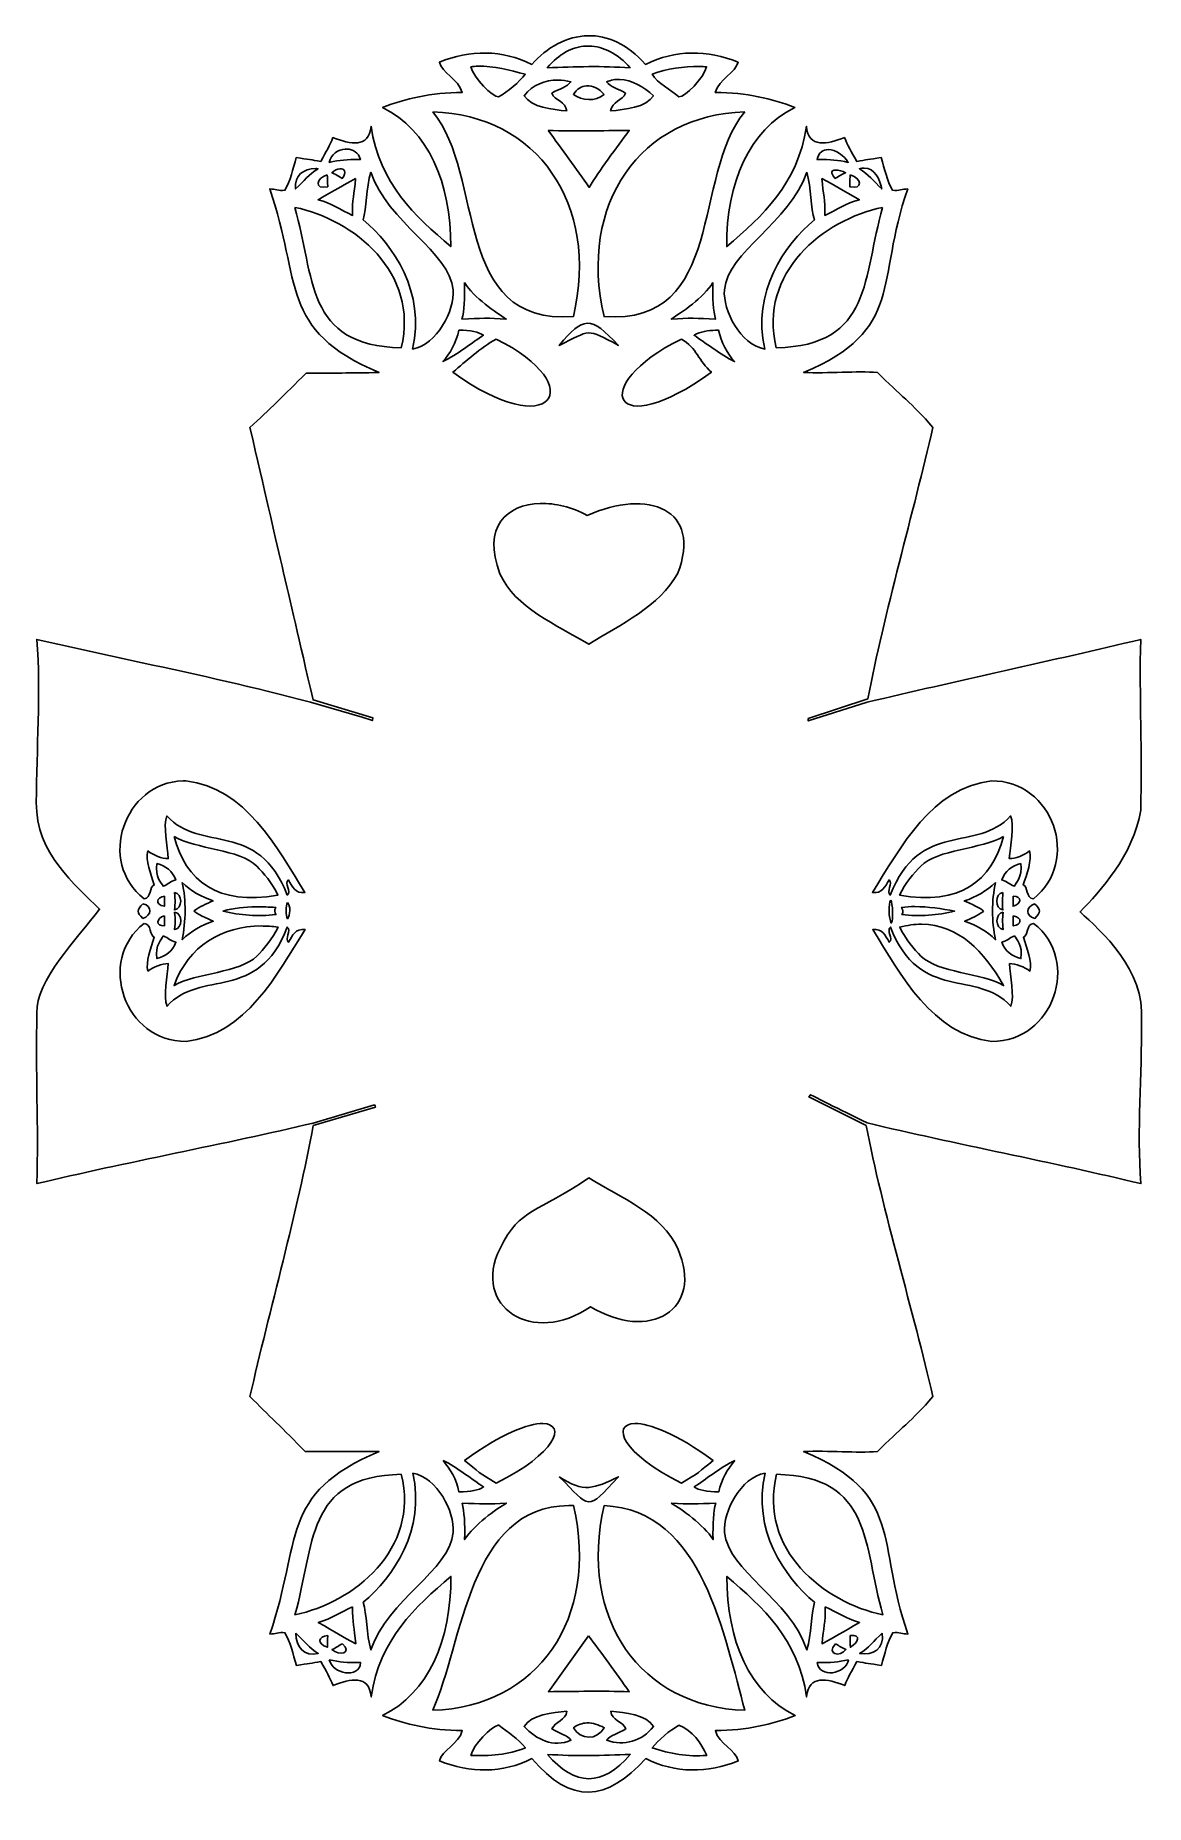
# Model space of a CAD drawing. Header units: centimetres. Extents: x -9.2 to 7.4, y -12.5 to 14.
import ezdxf

# ---------------------------------------------------------------- set-up
doc = ezdxf.new("R2010")
doc.units = ezdxf.units.CM
doc.header["$MEASUREMENT"] = 0
doc.layers.add('Layer 1', color=7, linetype='Continuous')

msp = doc.modelspace()

# ---------------------------------------------------------------- linework, layer by layer
at = {"layer": 'Layer 1', "color": 56}
for points, knots in [([(-0.91051, 13.96282), (-1.23203, 13.95754), (-1.53312, 13.78626), (-1.75469, 13.53287), (-1.75469, 13.53287), (-2.19582, 13.75758), (-2.68318, 13.75143), (-3.13714, 13.56677), (-3.13714, 13.56677), (-3.1066, 13.40777), (-2.85014, 13.31449), (-2.79732, 13.11533), (-2.79732, 13.11533), (-3.26767, 13.11199), (-3.6464, 13.01889), (-3.9896, 12.8896), (-3.9896, 12.8896), (-3.3041, 12.54873), (-2.96487, 11.76857), (-2.96847, 10.80766), (-2.96847, 10.80766), (-3.50653, 11.26951), (-4.03303, 11.74098), (-4.16075, 12.60931), (-4.16075, 12.60931), (-4.19235, 12.27363), (-4.47093, 12.33815), (-4.73043, 12.43981), (-4.73043, 12.43981), (-4.78021, 12.3202), (-4.82847, 12.23122), (-4.91316, 12.08262), (-4.91316, 12.08262), (-5.05725, 12.10741), (-5.0963, 12.11237), (-5.27944, 12.13967), (-5.27944, 12.13967), (-5.33181, 11.97252), (-5.36669, 11.78776), (-5.45059, 11.65185), (-5.45059, 11.65185), (-5.5455, 11.63921), (-5.59561, 11.6695), (-5.67632, 11.67087), (-5.67632, 11.67087), (-5.1937, 10.27962), (-5.54956, 9.55887), (-4.04003, 8.92499), (-4.04003, 8.92499), (-4.46733, 8.91513), (-4.74396, 8.91589), (-5.13061, 8.91589), (-5.13061, 8.91589), (-5.46204, 8.5876), (-5.68235, 8.36767), (-5.97314, 8.10395), (-5.97314, 8.10395), (-5.52164, 6.14602), (-5.45769, 5.88382), (-5.02891, 4.02606), (-5.02891, 4.02606), (-5.02891, 4.02606), (-4.13677, 3.759), (-4.13677, 3.759), (-4.13677, 3.759), (-4.13677, 3.759), (-4.14008, 3.71848), (-4.14008, 3.71848), (-4.14008, 3.71848), (-5.78134, 4.24227), (-7.4859, 4.54127), (-9.16303, 4.93226), (-9.16303, 4.93226), (-9.09698, 4.11805), (-9.16881, 3.29909), (-9.17047, 2.4923), (-9.17047, 2.4923), (-9.17384, 1.72383), (-8.58729, 1.25999), (-8.2221, 0.89736), (-8.2221, 0.89736), (-8.55677, 0.46481), (-9.18416, -0.1842), (-9.16137, -0.65541), (-9.16137, -0.65541), (-9.18187, -1.51373), (-9.13698, -2.35695), (-9.16137, -3.20864), (-9.16137, -3.20864), (-7.87695, -2.90002), (-6.3128, -2.60894), (-5.02561, -2.30244), (-5.02561, -2.30244), (-5.02561, -2.30244), (-4.10949, -2.03207), (-4.10949, -2.03207), (-4.10949, -2.03207), (-4.09996, -2.04819), (-4.09533, -2.04347), (-4.09543, -2.06266), (-4.09543, -2.06266), (-4.09543, -2.06266), (-5.02561, -2.33965), (-5.02561, -2.33965), (-5.02561, -2.33965), (-5.25932, -3.6098), (-5.68332, -5.11811), (-5.97314, -6.39521), (-5.97314, -6.39521), (-5.69696, -6.66879), (-5.48323, -6.87587), (-5.14467, -7.21625), (-5.14467, -7.21625), (-5.14467, -7.21625), (-4.04003, -7.21625), (-4.04003, -7.21625), (-4.04003, -7.21625), (-5.54957, -7.85013), (-5.19204, -8.55517), (-5.67466, -9.94642), (-5.67466, -9.94642), (-5.59396, -9.94505), (-5.54385, -9.91559), (-5.44894, -9.92823), (-5.44894, -9.92823), (-5.36503, -10.06414), (-5.33016, -10.24807), (-5.27779, -10.41523), (-5.27779, -10.41523), (-5.09466, -10.38793), (-5.05561, -10.38379), (-4.9115, -10.359), (-4.9115, -10.359), (-4.82683, -10.50759), (-4.77854, -10.59658), (-4.72878, -10.71619), (-4.72878, -10.71619), (-4.46927, -10.61453), (-4.1907, -10.55001), (-4.1591, -10.88569), (-4.1591, -10.88569), (-4.03139, -10.01736), (-3.50405, -9.54507), (-2.96599, -9.08322), (-2.96599, -9.08322), (-2.9624, -10.04412), (-3.30244, -10.82511), (-3.98794, -11.16598), (-3.98794, -11.16598), (-3.64474, -11.29527), (-3.26601, -11.38837), (-2.79566, -11.39171), (-2.79566, -11.39171), (-2.84847, -11.59087), (-3.10494, -11.68415), (-3.13549, -11.84315), (-3.13549, -11.84315), (-2.68152, -12.02781), (-2.19416, -12.03313), (-1.75304, -11.80842), (-1.75304, -11.80842), (-1.17095, -12.49789), (-0.63449, -12.45773), (-0.05061, -11.80842), (-0.05061, -11.80842), (0.3905, -12.03313), (0.87953, -12.02781), (1.33349, -11.84315), (1.33349, -11.84315), (1.30294, -11.68415), (1.04482, -11.59087), (0.99201, -11.39171), (0.99201, -11.39171), (1.46235, -11.38837), (1.84275, -11.29527), (2.18594, -11.16598), (2.18594, -11.16598), (1.50045, -10.82511), (1.1604, -10.04412), (1.16399, -9.08322), (1.16399, -9.08322), (1.70206, -9.54507), (2.22939, -10.01736), (2.3571, -10.88569), (2.3571, -10.88569), (2.3887, -10.55001), (2.66726, -10.61453), (2.92678, -10.71619), (2.92678, -10.71619), (2.97655, -10.59658), (3.02483, -10.50759), (3.10951, -10.359), (3.10951, -10.359), (3.25361, -10.38379), (3.29266, -10.38793), (3.47579, -10.41523), (3.47579, -10.41523), (3.52816, -10.24807), (3.56221, -10.06414), (3.64611, -9.92823), (3.64611, -9.92823), (3.74102, -9.91559), (3.79195, -9.94505), (3.87266, -9.94642), (3.87266, -9.94642), (3.39004, -8.55517), (3.82197, -7.85013), (2.31245, -7.21625), (2.31245, -7.21625), (2.6766, -7.19995), (3.11615, -7.24095), (3.41708, -7.21625), (3.41708, -7.21625), (3.75563, -6.87587), (3.93164, -6.76005), (4.24556, -6.39521), (4.24556, -6.39521), (3.96344, -5.15213), (3.4872, -3.59082), (3.24841, -2.34048), (3.24841, -2.34048), (3.24841, -2.34048), (2.39182, -1.91053), (2.39182, -1.91053), (2.39182, -1.91053), (2.39182, -1.91053), (2.41415, -1.87993), (2.41415, -1.87993), (2.41415, -1.87993), (2.62991, -1.98787), (3.16407, -2.25178), (3.26495, -2.30079), (3.26495, -2.30079), (4.55313, -2.60774), (6.07323, -2.89961), (7.35938, -3.20864), (7.35938, -3.20864), (7.29332, -2.39443), (7.37944, -1.60538), (7.36599, -0.76868), (7.36599, -0.76868), (7.42997, -0.01414), (6.75852, 0.5738), (6.44822, 0.85602), (6.44822, 0.85602), (6.74798, 1.16526), (7.24624, 1.69795), (7.35607, 2.37986), (7.35607, 2.37986), (7.38412, 3.21574), (7.33168, 4.08057), (7.35607, 4.93226), (7.35607, 4.93226), (6.06993, 4.62323), (4.55313, 4.29911), (3.26495, 3.99216), (3.26495, 3.99216), (3.26495, 3.99216), (2.38107, 3.71352), (2.38107, 3.71352), (2.38107, 3.71352), (2.38107, 3.71352), (2.38107, 3.74742), (2.38107, 3.74742), (2.38107, 3.74742), (2.38107, 3.74742), (3.27404, 4.04342), (3.27404, 4.04342), (3.27404, 4.04342), (3.5106, 5.3037), (3.95983, 6.84495), (4.24556, 8.10395), (4.24556, 8.10395), (3.93164, 8.46879), (3.75563, 8.5846), (3.41708, 8.92499), (3.41708, 8.92499), (3.11616, 8.94969), (2.67661, 8.90869), (2.31245, 8.92499), (2.31245, 8.92499), (3.82198, 9.55887), (3.38674, 10.27962), (3.86936, 11.67087), (3.86936, 11.67087), (3.78865, 11.6695), (3.7377, 11.63921), (3.64281, 11.65185), (3.64281, 11.65185), (3.5589, 11.78776), (3.52485, 11.97252), (3.47248, 12.13967), (3.47248, 12.13967), (3.28934, 12.11237), (3.25029, 12.10741), (3.1062, 12.08262), (3.1062, 12.08262), (3.02151, 12.23122), (2.97325, 12.3202), (2.92347, 12.43981), (2.92347, 12.43981), (2.66397, 12.33815), (2.38539, 12.27363), (2.35379, 12.60931), (2.35379, 12.60931), (2.22607, 11.74098), (1.69875, 11.26951), (1.16068, 10.80766), (1.16068, 10.80766), (1.15709, 11.76857), (1.49715, 12.54873), (2.18264, 12.8896), (2.18264, 12.8896), (1.83945, 13.01889), (1.46071, 13.11199), (0.99036, 13.11533), (0.99036, 13.11533), (1.04318, 13.31449), (1.29963, 13.40777), (1.33018, 13.56677), (1.33018, 13.56677), (0.87622, 13.75143), (0.38886, 13.75758), (-0.05227, 13.53287), (-0.05227, 13.53287), (-0.32722, 13.84276), (-0.62681, 13.96747), (-0.91051, 13.96282)], [0, 0, 0, 0, 0.01204819, 0.01204819, 0.01204819, 0.01204819, 0.02409639, 0.02409639, 0.02409639, 0.02409639, 0.03614458, 0.03614458, 0.03614458, 0.03614458, 0.04819277, 0.04819277, 0.04819277, 0.04819277, 0.06024096, 0.06024096, 0.06024096, 0.06024096, 0.07228916, 0.07228916, 0.07228916, 0.07228916, 0.08433735, 0.08433735, 0.08433735, 0.08433735, 0.09638554, 0.09638554, 0.09638554, 0.09638554, 0.10843373, 0.10843373, 0.10843373, 0.10843373, 0.12048193, 0.12048193, 0.12048193, 0.12048193, 0.13253012, 0.13253012, 0.13253012, 0.13253012, 0.14457831, 0.14457831, 0.14457831, 0.14457831, 0.15662651, 0.15662651, 0.15662651, 0.15662651, 0.1686747, 0.1686747, 0.1686747, 0.1686747, 0.18072289, 0.18072289, 0.18072289, 0.18072289, 0.19277108, 0.19277108, 0.19277108, 0.19277108, 0.20481928, 0.20481928, 0.20481928, 0.20481928, 0.21686747, 0.21686747, 0.21686747, 0.21686747, 0.22891566, 0.22891566, 0.22891566, 0.22891566, 0.24096386, 0.24096386, 0.24096386, 0.24096386, 0.25301205, 0.25301205, 0.25301205, 0.25301205, 0.26506024, 0.26506024, 0.26506024, 0.26506024, 0.27710843, 0.27710843, 0.27710843, 0.27710843, 0.28915663, 0.28915663, 0.28915663, 0.28915663, 0.30120482, 0.30120482, 0.30120482, 0.30120482, 0.31325301, 0.31325301, 0.31325301, 0.31325301, 0.3253012, 0.3253012, 0.3253012, 0.3253012, 0.3373494, 0.3373494, 0.3373494, 0.3373494, 0.34939759, 0.34939759, 0.34939759, 0.34939759, 0.36144578, 0.36144578, 0.36144578, 0.36144578, 0.37349398, 0.37349398, 0.37349398, 0.37349398, 0.38554217, 0.38554217, 0.38554217, 0.38554217, 0.39759036, 0.39759036, 0.39759036, 0.39759036, 0.40963855, 0.40963855, 0.40963855, 0.40963855, 0.42168675, 0.42168675, 0.42168675, 0.42168675, 0.43373494, 0.43373494, 0.43373494, 0.43373494, 0.44578313, 0.44578313, 0.44578313, 0.44578313, 0.45783133, 0.45783133, 0.45783133, 0.45783133, 0.46987952, 0.46987952, 0.46987952, 0.46987952, 0.48192771, 0.48192771, 0.48192771, 0.48192771, 0.4939759, 0.4939759, 0.4939759, 0.4939759, 0.5060241, 0.5060241, 0.5060241, 0.5060241, 0.51807229, 0.51807229, 0.51807229, 0.51807229, 0.53012048, 0.53012048, 0.53012048, 0.53012048, 0.54216867, 0.54216867, 0.54216867, 0.54216867, 0.55421687, 0.55421687, 0.55421687, 0.55421687, 0.56626506, 0.56626506, 0.56626506, 0.56626506, 0.57831325, 0.57831325, 0.57831325, 0.57831325, 0.59036145, 0.59036145, 0.59036145, 0.59036145, 0.60240964, 0.60240964, 0.60240964, 0.60240964, 0.61445783, 0.61445783, 0.61445783, 0.61445783, 0.62650602, 0.62650602, 0.62650602, 0.62650602, 0.63855422, 0.63855422, 0.63855422, 0.63855422, 0.65060241, 0.65060241, 0.65060241, 0.65060241, 0.6626506, 0.6626506, 0.6626506, 0.6626506, 0.6746988, 0.6746988, 0.6746988, 0.6746988, 0.68674699, 0.68674699, 0.68674699, 0.68674699, 0.69879518, 0.69879518, 0.69879518, 0.69879518, 0.71084337, 0.71084337, 0.71084337, 0.71084337, 0.72289157, 0.72289157, 0.72289157, 0.72289157, 0.73493976, 0.73493976, 0.73493976, 0.73493976, 0.74698795, 0.74698795, 0.74698795, 0.74698795, 0.75903614, 0.75903614, 0.75903614, 0.75903614, 0.77108434, 0.77108434, 0.77108434, 0.77108434, 0.78313253, 0.78313253, 0.78313253, 0.78313253, 0.79518072, 0.79518072, 0.79518072, 0.79518072, 0.80722892, 0.80722892, 0.80722892, 0.80722892, 0.81927711, 0.81927711, 0.81927711, 0.81927711, 0.8313253, 0.8313253, 0.8313253, 0.8313253, 0.84337349, 0.84337349, 0.84337349, 0.84337349, 0.85542169, 0.85542169, 0.85542169, 0.85542169, 0.86746988, 0.86746988, 0.86746988, 0.86746988, 0.87951807, 0.87951807, 0.87951807, 0.87951807, 0.89156627, 0.89156627, 0.89156627, 0.89156627, 0.90361446, 0.90361446, 0.90361446, 0.90361446, 0.91566265, 0.91566265, 0.91566265, 0.91566265, 0.92771084, 0.92771084, 0.92771084, 0.92771084, 0.93975904, 0.93975904, 0.93975904, 0.93975904, 0.95180723, 0.95180723, 0.95180723, 0.95180723, 0.96385542, 0.96385542, 0.96385542, 0.96385542, 0.97590361, 0.97590361, 0.97590361, 0.97590361, 1, 1, 1, 1]), ([(-0.89976, 13.8082), (-0.68348, 13.80394), (-0.46782, 13.69152), (-0.28378, 13.48243), (-0.28378, 13.48243), (-0.69703, 13.511), (-1.1099, 13.49997), (-1.52318, 13.48243), (-1.52318, 13.48243), (-1.34893, 13.69186), (-1.14629, 13.7978), (-0.94275, 13.80738), (-0.94275, 13.80738), (-0.92834, 13.80805), (-0.91418, 13.80849), (-0.89976, 13.8082)], [0, 0, 0, 0, 0.2, 0.2, 0.2, 0.2, 0.4, 0.4, 0.4, 0.4, 0.6, 0.6, 0.6, 0.6, 1, 1, 1, 1]), ([(-2.56333, 13.50559), (-2.32212, 13.51147), (-2.08438, 13.4496), (-1.85309, 13.3857), (-1.85309, 13.3857), (-1.94157, 13.27209), (-2.11243, 13.12361), (-2.25161, 13.04835), (-2.25161, 13.04835), (-2.34332, 13.04425), (-2.62956, 13.33318), (-2.66751, 13.49814), (-2.66751, 13.49814), (-2.63295, 13.50191), (-2.59778, 13.50475), (-2.56333, 13.50559)], [0, 0, 0, 0, 0.2, 0.2, 0.2, 0.2, 0.4, 0.4, 0.4, 0.4, 0.6, 0.6, 0.6, 0.6, 1, 1, 1, 1]), ([(0.75719, 13.50063), (0.79173, 13.50048), (0.82607, 13.49931), (0.86055, 13.49814), (0.86055, 13.49814), (0.8226, 13.33318), (0.53636, 13.04425), (0.44465, 13.04835), (0.44465, 13.04835), (0.31938, 13.15974), (0.12604, 13.24497), (0.04613, 13.3857), (0.04613, 13.3857), (0.27307, 13.47471), (0.51543, 13.50166), (0.75719, 13.50063)], [0, 0, 0, 0, 0.2, 0.2, 0.2, 0.2, 0.4, 0.4, 0.4, 0.4, 0.6, 0.6, 0.6, 0.6, 1, 1, 1, 1]), ([(-1.36526, 13.29971), (-1.30118, 13.29891), (-1.23631, 13.28922), (-1.17096, 13.27242), (-1.17096, 13.27242), (-1.22542, 13.19533), (-1.34689, 13.16875), (-1.45621, 13.10292), (-1.45621, 13.10292), (-1.41224, 12.99005), (-1.2475, 12.97879), (-1.23132, 12.83834), (-1.23132, 12.83834), (-1.44321, 12.85678), (-1.76323, 12.88915), (-1.8721, 13.06572), (-1.8721, 13.06572), (-1.73865, 13.22914), (-1.55751, 13.30209), (-1.36526, 13.29971)], [0, 0, 0, 0, 0.16666667, 0.16666667, 0.16666667, 0.16666667, 0.33333333, 0.33333333, 0.33333333, 0.33333333, 0.5, 0.5, 0.5, 0.5, 0.66666667, 0.66666667, 0.66666667, 0.66666667, 1, 1, 1, 1]), ([(-0.44335, 13.30963), (-0.25525, 13.30654), (-0.08103, 13.19317), (0.06514, 13.06572), (0.06514, 13.06572), (-0.04373, 12.88915), (-0.36376, 12.85678), (-0.57564, 12.83834), (-0.57564, 12.83834), (-0.55946, 12.97879), (-0.39554, 12.99005), (-0.35158, 13.10292), (-0.35158, 13.10292), (-0.46089, 13.16875), (-0.58154, 13.19533), (-0.636, 13.27242), (-0.636, 13.27242), (-0.57096, 13.29947), (-0.50605, 13.31066), (-0.44335, 13.30963)], [0, 0, 0, 0, 0.16666667, 0.16666667, 0.16666667, 0.16666667, 0.33333333, 0.33333333, 0.33333333, 0.33333333, 0.5, 0.5, 0.5, 0.5, 0.66666667, 0.66666667, 0.66666667, 0.66666667, 1, 1, 1, 1]), ([(-0.93779, 13.21372), (-0.84549, 13.22101), (-0.74913, 13.17135), (-0.67404, 13.08473), (-0.67404, 13.08473), (-0.80381, 12.97719), (-1.00294, 12.98253), (-1.13292, 13.08473), (-1.13292, 13.08473), (-1.07911, 13.16777), (-1.00958, 13.20805), (-0.93779, 13.21372)], [0, 0, 0, 0, 0.25, 0.25, 0.25, 0.25, 0.5, 0.5, 0.5, 0.5, 1, 1, 1, 1]), ([(-3.23719, 12.82263), (-1.67945, 12.7788), (-0.73925, 11.44947), (-1.13292, 9.76173), (-1.13292, 9.76173), (-2.95807, 9.63151), (-2.44829, 11.87787), (-3.23719, 12.82263)], [0, 0, 0, 0, 0.33333333, 0.33333333, 0.33333333, 0.33333333, 1, 1, 1, 1]), ([(1.43023, 12.82263), (0.64133, 11.87787), (1.15111, 9.63151), (-0.67404, 9.76173), (-0.67404, 9.76173), (-1.06771, 11.44947), (-0.12751, 12.7788), (1.43023, 12.82263)], [0, 0, 0, 0, 0.33333333, 0.33333333, 0.33333333, 0.33333333, 1, 1, 1, 1]), ([(-1.50913, 12.54564), (-1.10516, 12.53329), (-0.70181, 12.54193), (-0.29783, 12.54564), (-0.29783, 12.54564), (-0.48575, 12.28902), (-0.74548, 11.94526), (-0.89645, 11.69402), (-0.89645, 11.69402), (-1.09306, 11.97512), (-1.30504, 12.26357), (-1.50913, 12.54564)], [0, 0, 0, 0, 0.25, 0.25, 0.25, 0.25, 0.5, 0.5, 0.5, 0.5, 1, 1, 1, 1]), ([(-4.54357, 12.26783), (-4.53633, 12.26825), (-4.52926, 12.26802), (-4.52207, 12.26783), (-4.52207, 12.26783), (-4.43258, 12.26551), (-4.34836, 12.21596), (-4.3195, 12.10991), (-4.3195, 12.10991), (-4.53982, 12.11255), (-4.62035, 12.10385), (-4.78748, 12.06691), (-4.78748, 12.06691), (-4.76262, 12.18801), (-4.65208, 12.2616), (-4.54357, 12.26783)], [0, 0, 0, 0, 0.2, 0.2, 0.2, 0.2, 0.4, 0.4, 0.4, 0.4, 0.6, 0.6, 0.6, 0.6, 1, 1, 1, 1]), ([(2.68038, 12.25956), (2.79154, 12.25887), (2.92381, 12.16822), (2.98052, 12.06691), (2.98052, 12.06691), (2.81339, 12.10385), (2.73286, 12.11255), (2.51254, 12.10991), (2.51254, 12.10991), (2.53803, 12.21845), (2.60433, 12.26004), (2.68038, 12.25956)], [0, 0, 0, 0, 0.25, 0.25, 0.25, 0.25, 0.5, 0.5, 0.5, 0.5, 1, 1, 1, 1]), ([(-4.98923, 11.97431), (-4.97716, 11.97427), (-4.96526, 11.97359), (-4.95285, 11.97266), (-4.95285, 11.97266), (-5.08843, 11.89184), (-5.16524, 11.78502), (-5.28936, 11.67169), (-5.28936, 11.67169), (-5.3087, 11.87464), (-5.17024, 11.97485), (-4.98923, 11.97431)], [0, 0, 0, 0, 0.25, 0.25, 0.25, 0.25, 0.5, 0.5, 0.5, 0.5, 1, 1, 1, 1]), ([(-4.62625, 11.97348), (-4.56176, 11.97641), (-4.52053, 11.92806), (-4.59235, 11.82796), (-4.59235, 11.82796), (-4.62584, 11.84481), (-4.70834, 11.90213), (-4.74779, 11.91313), (-4.74779, 11.91313), (-4.71239, 11.95128), (-4.66495, 11.97173), (-4.62625, 11.97348)], [0, 0, 0, 0, 0.25, 0.25, 0.25, 0.25, 0.5, 0.5, 0.5, 0.5, 1, 1, 1, 1]), ([(-4.16571, 11.92139), (-3.91164, 11.16306), (-2.98301, 10.73231), (-2.93374, 10.16191), (-2.93374, 10.16191), (-2.9091, 9.84927), (-3.1728, 9.34389), (-3.5398, 9.27473), (-3.5398, 9.27473), (-3.34315, 10.12418), (-3.8273, 10.83185), (-4.27981, 11.20867), (-4.27981, 11.20867), (-4.22479, 11.38206), (-4.23437, 11.68256), (-4.16571, 11.92139)], [0, 0, 0, 0, 0.2, 0.2, 0.2, 0.2, 0.4, 0.4, 0.4, 0.4, 0.6, 0.6, 0.6, 0.6, 1, 1, 1, 1]), ([(2.35875, 11.92139), (2.42741, 11.68256), (2.41783, 11.38206), (2.47285, 11.20867), (2.47285, 11.20867), (2.02035, 10.83185), (1.53536, 10.12418), (1.73202, 9.27473), (1.73202, 9.27473), (1.36501, 9.34389), (1.10215, 9.84927), (1.12678, 10.16191), (1.12678, 10.16191), (1.17607, 10.73231), (2.10468, 11.16306), (2.35875, 11.92139)], [0, 0, 0, 0, 0.2, 0.2, 0.2, 0.2, 0.4, 0.4, 0.4, 0.4, 0.6, 0.6, 0.6, 0.6, 1, 1, 1, 1]), ([(2.78952, 11.95364), (2.83426, 11.9554), (2.89695, 11.93801), (2.94083, 11.91313), (2.94083, 11.91313), (2.90138, 11.90213), (2.81887, 11.84481), (2.78539, 11.82796), (2.78539, 11.82796), (2.70426, 11.91751), (2.732, 11.95137), (2.78952, 11.95364)], [0, 0, 0, 0, 0.25, 0.25, 0.25, 0.25, 0.5, 0.5, 0.5, 0.5, 1, 1, 1, 1]), ([(3.21865, 11.98175), (3.37501, 11.97955), (3.4501, 11.82543), (3.4824, 11.67169), (3.4824, 11.67169), (3.35829, 11.78502), (3.28147, 11.89184), (3.14589, 11.97266), (3.14589, 11.97266), (3.17162, 11.97897), (3.19631, 11.98207), (3.21865, 11.98175)], [0, 0, 0, 0, 0.25, 0.25, 0.25, 0.25, 0.5, 0.5, 0.5, 0.5, 1, 1, 1, 1]), ([(-4.81642, 11.88088), (-4.81055, 11.83997), (-4.8145, 11.80064), (-4.8098, 11.70311), (-4.8098, 11.70311), (-5.01226, 11.65284), (-4.98968, 11.8385), (-4.81642, 11.88088)], [0, 0, 0, 0, 0.33333333, 0.33333333, 0.33333333, 0.33333333, 1, 1, 1, 1]), ([(-4.39226, 11.82796), (-4.41298, 11.58114), (-4.44348, 11.51824), (-4.43856, 11.27399), (-4.43856, 11.27399), (-4.62217, 11.3605), (-4.74736, 11.4523), (-4.95285, 11.50964), (-4.95285, 11.50964), (-4.68431, 11.6623), (-4.59867, 11.71708), (-4.39226, 11.82796)], [0, 0, 0, 0, 0.25, 0.25, 0.25, 0.25, 0.5, 0.5, 0.5, 0.5, 1, 1, 1, 1]), ([(2.5853, 11.82796), (2.79171, 11.71708), (2.87735, 11.6623), (3.14589, 11.50964), (3.14589, 11.50964), (2.9404, 11.4523), (2.81521, 11.3605), (2.6316, 11.27399), (2.6316, 11.27399), (2.63652, 11.51824), (2.60602, 11.58114), (2.5853, 11.82796)], [0, 0, 0, 0, 0.25, 0.25, 0.25, 0.25, 0.5, 0.5, 0.5, 0.5, 1, 1, 1, 1]), ([(3.00946, 11.88088), (3.18272, 11.8385), (3.2053, 11.65284), (3.00285, 11.70311), (3.00285, 11.70311), (3.00754, 11.80064), (3.00361, 11.83997), (3.00946, 11.88088)], [0, 0, 0, 0, 0.33333333, 0.33333333, 0.33333333, 0.33333333, 1, 1, 1, 1]), ([(-5.30176, 11.39471), (-4.41957, 11.21305), (-3.43367, 10.41957), (-3.71013, 9.29375), (-3.71013, 9.29375), (-5.15594, 9.32641), (-5.00076, 10.3591), (-5.30176, 11.39471)], [0, 0, 0, 0, 0.33333333, 0.33333333, 0.33333333, 0.33333333, 1, 1, 1, 1]), ([(3.4948, 11.39471), (3.19381, 10.3591), (3.34898, 9.32641), (1.90317, 9.29375), (1.90317, 9.29375), (1.6267, 10.41957), (2.61262, 11.21305), (3.4948, 11.39471)], [0, 0, 0, 0, 0.33333333, 0.33333333, 0.33333333, 0.33333333, 1, 1, 1, 1]), ([(-2.76259, 10.27023), (-2.62272, 10.04402), (-2.28724, 9.81775), (-2.13751, 9.72452), (-2.13751, 9.72452), (-2.3974, 9.74061), (-2.5294, 9.73744), (-2.80063, 9.72452), (-2.80063, 9.72452), (-2.76565, 9.84752), (-2.75701, 10.0291), (-2.76259, 10.27023)], [0, 0, 0, 0, 0.25, 0.25, 0.25, 0.25, 0.5, 0.5, 0.5, 0.5, 1, 1, 1, 1]), ([(0.95563, 10.27023), (0.95005, 10.0291), (0.95867, 9.84752), (0.99367, 9.72452), (0.99367, 9.72452), (0.72244, 9.73744), (0.59044, 9.74061), (0.33055, 9.72452), (0.33055, 9.72452), (0.48028, 9.81775), (0.81576, 10.04402), (0.95563, 10.27023)], [0, 0, 0, 0, 0.25, 0.25, 0.25, 0.25, 0.5, 0.5, 0.5, 0.5, 1, 1, 1, 1]), ([(-2.84693, 9.55668), (-2.67332, 9.55898), (-2.54805, 9.52959), (-2.47982, 9.48144), (-2.47982, 9.48144), (-2.63882, 9.37834), (-2.87563, 9.19088), (-3.08505, 9.08704), (-3.08505, 9.08704), (-2.9825, 9.21131), (-2.88289, 9.36764), (-2.84693, 9.55668)], [0, 0, 0, 0, 0.25, 0.25, 0.25, 0.25, 0.5, 0.5, 0.5, 0.5, 1, 1, 1, 1]), ([(-0.9287, 9.66169), (-0.79698, 9.66856), (-0.66977, 9.54878), (-0.45989, 9.3293), (-0.45989, 9.3293), (-0.9431, 9.5971), (-0.87241, 9.55915), (-1.34707, 9.3293), (-1.34707, 9.3293), (-1.16472, 9.55094), (-1.04492, 9.65562), (-0.9287, 9.66169)], [0, 0, 0, 0, 0.25, 0.25, 0.25, 0.25, 0.5, 0.5, 0.5, 0.5, 1, 1, 1, 1]), ([(0.99284, 9.55668), (1.00874, 9.557), (1.02412, 9.55676), (1.03997, 9.55668), (1.03997, 9.55668), (1.07592, 9.36764), (1.17555, 9.21131), (1.27809, 9.08704), (1.27809, 9.08704), (1.06868, 9.19088), (0.83104, 9.37834), (0.67203, 9.48144), (0.67203, 9.48144), (0.7696, 9.53982), (0.88156, 9.55444), (0.99284, 9.55668)], [0, 0, 0, 0, 0.2, 0.2, 0.2, 0.2, 0.4, 0.4, 0.4, 0.4, 0.6, 0.6, 0.6, 0.6, 1, 1, 1, 1]), ([(-2.28965, 9.42521), (-0.86365, 8.71893), (-1.46644, 7.85298), (-2.9354, 8.93077), (-2.9354, 8.93077), (-2.74274, 9.09326), (-2.52583, 9.28803), (-2.28965, 9.42521)], [0, 0, 0, 0, 0.33333333, 0.33333333, 0.33333333, 0.33333333, 1, 1, 1, 1]), ([(0.48269, 9.42521), (0.71887, 9.28803), (0.73898, 9.09326), (0.93165, 8.93077), (0.93165, 8.93077), (-0.53732, 7.85298), (-0.94332, 8.71893), (0.48269, 9.42521)], [0, 0, 0, 0, 0.33333333, 0.33333333, 0.33333333, 0.33333333, 1, 1, 1, 1]), ([(-1.63067, 6.96624), (-1.40502, 6.97224), (-1.15483, 6.9107), (-0.92787, 6.78682), (-0.92787, 6.78682), (-0.01437, 7.19439), (0.80331, 6.88312), (0.42564, 5.91535), (0.42564, 5.91535), (0.15711, 5.42685), (-0.42603, 5.15466), (-0.90389, 4.85867), (-0.90389, 4.85867), (-1.38175, 5.15468), (-2.00877, 5.40411), (-2.2326, 5.91535), (-2.2326, 5.91535), (-2.50229, 6.61567), (-2.1271, 6.95304), (-1.63067, 6.96624)], [0, 0, 0, 0, 0.16666667, 0.16666667, 0.16666667, 0.16666667, 0.33333333, 0.33333333, 0.33333333, 0.33333333, 0.5, 0.5, 0.5, 0.5, 0.66666667, 0.66666667, 0.66666667, 0.66666667, 1, 1, 1, 1]), ([(-6.9736, 2.81642), (-6.95953, 2.81686), (-6.94574, 2.81658), (-6.93143, 2.81642), (-6.93143, 2.81642), (-6.0377, 2.71388), (-5.57521, 1.82674), (-5.14963, 1.14624), (-5.14963, 1.14624), (-5.29639, 1.12616), (-5.33619, 1.22991), (-5.39685, 1.33393), (-5.39685, 1.33393), (-5.4659, 1.28244), (-5.34682, 1.15974), (-5.41587, 1.1082), (-5.41587, 1.1082), (-5.85324, 2.24568), (-6.71553, 1.72959), (-7.21586, 2.29221), (-7.21586, 2.29221), (-7.27514, 2.14788), (-7.20839, 1.83392), (-7.19684, 1.65391), (-7.19684, 1.65391), (-7.28738, 1.65073), (-7.42163, 1.70404), (-7.50111, 1.76718), (-7.50111, 1.76718), (-7.541, 1.62859), (-7.45502, 1.41867), (-7.40603, 1.25868), (-7.40603, 1.25868), (-7.47735, 1.24217), (-7.44546, 1.05924), (-7.55816, 1.05198), (-7.55816, 1.05198), (-8.26339, 1.60593), (-7.86003, 2.78868), (-6.9736, 2.81642)], [0, 0, 0, 0, 0.09090909, 0.09090909, 0.09090909, 0.09090909, 0.18181818, 0.18181818, 0.18181818, 0.18181818, 0.27272727, 0.27272727, 0.27272727, 0.27272727, 0.36363636, 0.36363636, 0.36363636, 0.36363636, 0.45454545, 0.45454545, 0.45454545, 0.45454545, 0.54545455, 0.54545455, 0.54545455, 0.54545455, 0.63636364, 0.63636364, 0.63636364, 0.63636364, 0.72727273, 0.72727273, 0.72727273, 0.72727273, 0.81818182, 0.81818182, 0.81818182, 0.81818182, 1, 1, 1, 1]), ([(5.12447, 2.81642), (6.04042, 2.82594), (6.4668, 1.61472), (5.75038, 1.05198), (5.75038, 1.05198), (5.63767, 1.05924), (5.67039, 1.24217), (5.59907, 1.25868), (5.59907, 1.25868), (5.64806, 1.41867), (5.73403, 1.62859), (5.69415, 1.76718), (5.69415, 1.76718), (5.61466, 1.70404), (5.48042, 1.65073), (5.38988, 1.65391), (5.38988, 1.65391), (5.40143, 1.83392), (5.46818, 2.14788), (5.4089, 2.29221), (5.4089, 2.29221), (4.90857, 1.72959), (4.04628, 2.24568), (3.60891, 1.1082), (3.60891, 1.1082), (3.53986, 1.15974), (3.65894, 1.28244), (3.58989, 1.33393), (3.58989, 1.33393), (3.52923, 1.22991), (3.48944, 1.12616), (3.34267, 1.14624), (3.34267, 1.14624), (3.76826, 1.82674), (4.23075, 2.71388), (5.12447, 2.81642)], [0, 0, 0, 0, 0.1, 0.1, 0.1, 0.1, 0.2, 0.2, 0.2, 0.2, 0.3, 0.3, 0.3, 0.3, 0.4, 0.4, 0.4, 0.4, 0.5, 0.5, 0.5, 0.5, 0.6, 0.6, 0.6, 0.6, 0.7, 0.7, 0.7, 0.7, 0.8, 0.8, 0.8, 0.8, 1, 1, 1, 1]), ([(-7.1092, 1.98215), (-6.7834, 1.79268), (-6.12338, 1.79388), (-5.87145, 1.54146), (-5.87145, 1.54146), (-5.77342, 1.44325), (-5.63659, 1.28236), (-5.55395, 1.1082), (-5.55395, 1.1082), (-6.45788, 0.94214), (-6.93596, 1.32459), (-7.1092, 1.98215)], [0, 0, 0, 0, 0.25, 0.25, 0.25, 0.25, 0.5, 0.5, 0.5, 0.5, 1, 1, 1, 1]), ([(5.30224, 1.98215), (5.129, 1.32459), (4.65092, 0.94214), (3.74699, 1.1082), (3.74699, 1.1082), (3.82962, 1.28236), (3.96646, 1.44325), (4.06449, 1.54146), (4.06449, 1.54146), (4.31642, 1.79388), (4.97644, 1.79268), (5.30224, 1.98215)], [0, 0, 0, 0, 0.25, 0.25, 0.25, 0.25, 0.5, 0.5, 0.5, 0.5, 1, 1, 1, 1]), ([(-7.36799, 1.57867), (-7.2316, 1.54446), (-7.13304, 1.46826), (-7.08357, 1.33393), (-7.08357, 1.33393), (-7.16941, 1.31213), (-7.18442, 1.27345), (-7.27291, 1.24049), (-7.27291, 1.24049), (-7.29343, 1.28798), (-7.39889, 1.37559), (-7.36799, 1.57867)], [0, 0, 0, 0, 0.25, 0.25, 0.25, 0.25, 0.5, 0.5, 0.5, 0.5, 1, 1, 1, 1]), ([(5.56104, 1.57867), (5.59193, 1.37559), (5.48647, 1.28798), (5.46595, 1.24049), (5.46595, 1.24049), (5.37746, 1.27345), (5.36164, 1.31213), (5.27578, 1.33393), (5.27578, 1.33393), (5.32526, 1.46826), (5.42464, 1.54446), (5.56104, 1.57867)], [0, 0, 0, 0, 0.25, 0.25, 0.25, 0.25, 0.5, 0.5, 0.5, 0.5, 1, 1, 1, 1]), ([(-7.25389, 1.09001), (-7.25389, 1.09001), (-7.25389, 0.94118), (-7.25389, 0.94118), (-7.25389, 0.94118), (-7.40033, 0.96585), (-7.37339, 1.07449), (-7.25389, 1.09001)], [0, 0, 0, 0, 0.33333333, 0.33333333, 0.33333333, 0.33333333, 1, 1, 1, 1]), ([(-7.10258, 1.14624), (-6.97857, 1.13245), (-6.97857, 0.89875), (-7.10258, 0.88496), (-7.10258, 0.88496), (-7.08946, 1.0145), (-7.09235, 1.00266), (-7.10258, 1.14624)], [0, 0, 0, 0, 0.33333333, 0.33333333, 0.33333333, 0.33333333, 1, 1, 1, 1]), ([(-6.98848, 1.29672), (-6.8586, 1.16477), (-6.69526, 1.08425), (-6.52381, 1.01973), (-6.52381, 1.01973), (-6.62842, 0.9812), (-6.72097, 0.93145), (-6.80741, 0.87421), (-6.80741, 0.87421), (-6.79843, 0.8346), (-6.60007, 0.75163), (-6.52215, 0.71712), (-6.52215, 0.71712), (-6.69757, 0.65931), (-6.85902, 0.56618), (-6.98683, 0.44013), (-6.98683, 0.44013), (-6.93631, 0.71625), (-6.92186, 1.02122), (-6.98848, 1.29672)], [0, 0, 0, 0, 0.16666667, 0.16666667, 0.16666667, 0.16666667, 0.33333333, 0.33333333, 0.33333333, 0.33333333, 0.5, 0.5, 0.5, 0.5, 0.66666667, 0.66666667, 0.66666667, 0.66666667, 1, 1, 1, 1]), ([(5.18152, 1.29672), (5.12701, 1.01952), (5.12357, 0.71768), (5.18483, 0.44013), (5.18483, 0.44013), (5.05701, 0.56618), (4.89557, 0.65931), (4.72016, 0.71712), (4.72016, 0.71712), (4.82485, 0.75568), (4.91644, 0.80534), (5.00293, 0.86264), (5.00293, 0.86264), (4.98466, 0.90459), (4.79776, 0.98378), (4.71685, 1.01973), (4.71685, 1.01973), (4.89227, 1.07754), (5.05372, 1.17067), (5.18152, 1.29672)], [0, 0, 0, 0, 0.16666667, 0.16666667, 0.16666667, 0.16666667, 0.33333333, 0.33333333, 0.33333333, 0.33333333, 0.5, 0.5, 0.5, 0.5, 0.66666667, 0.66666667, 0.66666667, 0.66666667, 1, 1, 1, 1]), ([(5.2948, 1.14624), (5.28457, 1.00266), (5.28167, 1.0145), (5.2948, 0.88496), (5.2948, 0.88496), (5.17078, 0.89875), (5.17078, 1.13245), (5.2948, 1.14624)], [0, 0, 0, 0, 0.33333333, 0.33333333, 0.33333333, 0.33333333, 1, 1, 1, 1]), ([(5.44693, 1.09001), (5.58237, 1.09221), (5.5747, 0.97317), (5.44693, 0.94118), (5.44693, 0.94118), (5.44693, 0.94118), (5.44693, 1.09001), (5.44693, 1.09001)], [0, 0, 0, 0, 0.33333333, 0.33333333, 0.33333333, 0.33333333, 1, 1, 1, 1]), ([(-7.57718, 0.97839), (-7.42587, 0.94012), (-7.44434, 0.80414), (-7.57553, 0.75846), (-7.57553, 0.75846), (-7.67478, 0.84962), (-7.66172, 0.88553), (-7.57718, 0.97839)], [0, 0, 0, 0, 0.33333333, 0.33333333, 0.33333333, 0.33333333, 1, 1, 1, 1]), ([(-7.25224, 0.79566), (-7.25224, 0.79566), (-7.25224, 0.64684), (-7.25224, 0.64684), (-7.25224, 0.64684), (-7.38768, 0.64464), (-7.38001, 0.76367), (-7.25224, 0.79566)], [0, 0, 0, 0, 0.33333333, 0.33333333, 0.33333333, 0.33333333, 1, 1, 1, 1]), ([(-7.1001, 0.85189), (-6.9761, 0.8381), (-6.9761, 0.6044), (-7.1001, 0.59061), (-7.1001, 0.59061), (-7.08988, 0.73418), (-7.08699, 0.72235), (-7.1001, 0.85189)], [0, 0, 0, 0, 0.33333333, 0.33333333, 0.33333333, 0.33333333, 1, 1, 1, 1]), ([(-5.88467, 0.93209), (-5.7854, 0.9331), (-5.68602, 0.92881), (-5.58702, 0.92217), (-5.58702, 0.92217), (-5.61153, 0.87776), (-5.60475, 0.85917), (-5.58454, 0.81468), (-5.58454, 0.81468), (-5.84819, 0.78908), (-6.12798, 0.80217), (-6.37581, 0.86925), (-6.37581, 0.86925), (-6.21509, 0.91402), (-6.05014, 0.93041), (-5.88467, 0.93209)], [0, 0, 0, 0, 0.2, 0.2, 0.2, 0.2, 0.4, 0.4, 0.4, 0.4, 0.6, 0.6, 0.6, 0.6, 1, 1, 1, 1]), ([(-5.41256, 0.99576), (-5.35749, 0.94995), (-5.37602, 0.80031), (-5.4109, 0.75432), (-5.4109, 0.75432), (-5.43965, 0.79883), (-5.43507, 0.95127), (-5.41256, 0.99576)], [0, 0, 0, 0, 0.33333333, 0.33333333, 0.33333333, 0.33333333, 1, 1, 1, 1]), ([(3.61552, 1.03296), (3.64316, 0.98881), (3.66044, 0.73404), (3.62379, 0.68983), (3.62379, 0.68983), (3.58274, 0.75398), (3.58138, 0.98562), (3.61552, 1.03296)], [0, 0, 0, 0, 0.33333333, 0.33333333, 0.33333333, 0.33333333, 1, 1, 1, 1]), ([(3.9785, 0.9354), (4.17765, 0.93591), (4.37648, 0.90302), (4.57215, 0.8676), (4.57215, 0.8676), (4.32483, 0.801), (4.04548, 0.78915), (3.78254, 0.81468), (3.78254, 0.81468), (3.80853, 0.86008), (3.79722, 0.87762), (3.77923, 0.92217), (3.77923, 0.92217), (3.84553, 0.93069), (3.91211, 0.93523), (3.9785, 0.9354)], [0, 0, 0, 0, 0.2, 0.2, 0.2, 0.2, 0.4, 0.4, 0.4, 0.4, 0.6, 0.6, 0.6, 0.6, 1, 1, 1, 1]), ([(5.29811, 0.85189), (5.28499, 0.72235), (5.28789, 0.73418), (5.29811, 0.59061), (5.29811, 0.59061), (5.1741, 0.6044), (5.1741, 0.8381), (5.29811, 0.85189)], [0, 0, 0, 0, 0.33333333, 0.33333333, 0.33333333, 0.33333333, 1, 1, 1, 1]), ([(5.45024, 0.79566), (5.59669, 0.771), (5.56975, 0.66236), (5.45024, 0.64684), (5.45024, 0.64684), (5.45024, 0.64684), (5.45024, 0.79566), (5.45024, 0.79566)], [0, 0, 0, 0, 0.33333333, 0.33333333, 0.33333333, 0.33333333, 1, 1, 1, 1]), ([(5.76939, 0.97839), (5.86716, 0.88695), (5.85797, 0.85127), (5.77353, 0.75846), (5.77353, 0.75846), (5.62069, 0.79759), (5.64008, 0.9254), (5.76939, 0.97839)], [0, 0, 0, 0, 0.33333333, 0.33333333, 0.33333333, 0.33333333, 1, 1, 1, 1]), ([(-7.55651, 0.68487), (-7.44381, 0.6776), (-7.4757, 0.49386), (-7.40438, 0.47734), (-7.40438, 0.47734), (-7.45338, 0.31735), (-7.53935, 0.10826), (-7.49946, -0.03033), (-7.49946, -0.03033), (-7.41997, 0.03281), (-7.28573, 0.08612), (-7.19519, 0.08294), (-7.19519, 0.08294), (-7.20674, -0.09707), (-7.27348, -0.41103), (-7.21421, -0.55536), (-7.21421, -0.55536), (-6.71387, 0.00726), (-5.8516, -0.50966), (-5.41421, 0.62782), (-5.41421, 0.62782), (-5.34517, 0.57628), (-5.46425, 0.45358), (-5.3952, 0.4021), (-5.3952, 0.4021), (-5.33455, 0.50611), (-5.29474, 0.61069), (-5.14798, 0.59061), (-5.14798, 0.59061), (-5.57355, -0.08989), (-6.03604, -0.97785), (-6.92978, -1.0804), (-6.92978, -1.0804), (-7.84572, -1.08992), (-8.27294, 0.12213), (-7.55651, 0.68487)], [0, 0, 0, 0, 0.1, 0.1, 0.1, 0.1, 0.2, 0.2, 0.2, 0.2, 0.3, 0.3, 0.3, 0.3, 0.4, 0.4, 0.4, 0.4, 0.5, 0.5, 0.5, 0.5, 0.6, 0.6, 0.6, 0.6, 0.7, 0.7, 0.7, 0.7, 0.8, 0.8, 0.8, 0.8, 1, 1, 1, 1]), ([(-5.80447, 0.64518), (-5.72154, 0.64541), (-5.63721, 0.63965), (-5.55229, 0.62782), (-5.55229, 0.62782), (-5.63494, 0.45366), (-5.77177, 0.2936), (-5.86979, 0.19539), (-5.86979, 0.19539), (-6.12173, -0.05703), (-6.78176, -0.05583), (-7.10755, -0.24531), (-7.10755, -0.24531), (-6.8995, 0.34648), (-6.38499, 0.64357), (-5.80447, 0.64518)], [0, 0, 0, 0, 0.2, 0.2, 0.2, 0.2, 0.4, 0.4, 0.4, 0.4, 0.6, 0.6, 0.6, 0.6, 1, 1, 1, 1]), ([(5.75451, 0.68487), (6.47095, 0.12213), (6.04372, -1.08992), (5.12778, -1.0804), (5.12778, -1.0804), (4.23405, -0.97785), (3.77156, -0.08989), (3.34598, 0.59061), (3.34598, 0.59061), (3.49274, 0.61069), (3.53255, 0.50611), (3.5932, 0.4021), (3.5932, 0.4021), (3.66225, 0.45358), (3.54317, 0.57628), (3.61221, 0.62782), (3.61221, 0.62782), (4.04959, -0.50966), (4.91186, 0.00726), (5.41221, -0.55536), (5.41221, -0.55536), (5.47148, -0.41103), (5.40474, -0.09707), (5.39319, 0.08294), (5.39319, 0.08294), (5.48373, 0.08612), (5.61798, 0.03281), (5.69746, -0.03033), (5.69746, -0.03033), (5.73735, 0.10826), (5.65138, 0.31735), (5.60238, 0.47734), (5.60238, 0.47734), (5.67371, 0.49386), (5.64182, 0.6776), (5.75451, 0.68487)], [0, 0, 0, 0, 0.1, 0.1, 0.1, 0.1, 0.2, 0.2, 0.2, 0.2, 0.3, 0.3, 0.3, 0.3, 0.4, 0.4, 0.4, 0.4, 0.5, 0.5, 0.5, 0.5, 0.6, 0.6, 0.6, 0.6, 0.7, 0.7, 0.7, 0.7, 0.8, 0.8, 0.8, 0.8, 1, 1, 1, 1]), ([(4.07689, 0.67081), (4.63102, 0.66929), (5.01248, 0.26087), (5.30555, -0.24531), (5.30555, -0.24531), (4.97976, -0.05583), (4.31973, -0.05703), (4.06779, 0.19539), (4.06779, 0.19539), (3.96978, 0.2936), (3.83293, 0.45366), (3.75029, 0.62782), (3.75029, 0.62782), (3.86525, 0.65741), (3.97427, 0.6711), (4.07689, 0.67081)], [0, 0, 0, 0, 0.2, 0.2, 0.2, 0.2, 0.4, 0.4, 0.4, 0.4, 0.6, 0.6, 0.6, 0.6, 1, 1, 1, 1]), ([(-7.27126, 0.49635), (-7.18277, 0.4634), (-7.16776, 0.42389), (-7.08191, 0.4021), (-7.08191, 0.4021), (-7.13138, 0.26777), (-7.22994, 0.19239), (-7.36634, 0.15818), (-7.36634, 0.15818), (-7.39722, 0.36126), (-7.29178, 0.44887), (-7.27126, 0.49635)], [0, 0, 0, 0, 0.25, 0.25, 0.25, 0.25, 0.5, 0.5, 0.5, 0.5, 1, 1, 1, 1]), ([(5.46926, 0.49635), (5.48978, 0.44887), (5.59523, 0.36126), (5.56434, 0.15818), (5.56434, 0.15818), (5.42794, 0.19239), (5.32856, 0.26777), (5.27909, 0.4021), (5.27909, 0.4021), (5.36494, 0.42389), (5.38077, 0.4634), (5.46926, 0.49635)], [0, 0, 0, 0, 0.25, 0.25, 0.25, 0.25, 0.5, 0.5, 0.5, 0.5, 1, 1, 1, 1]), ([(-0.90224, -3.12182), (-0.42437, -3.41782), (0.20346, -3.66728), (0.42729, -4.1785), (0.42729, -4.1785), (0.83177, -5.10237), (-0.00153, -5.58348), (-0.87743, -5.04997), (-0.87743, -5.04997), (-1.73797, -5.64656), (-2.66285, -5.05003), (-2.23094, -4.1785), (-2.23094, -4.1785), (-1.92344, -3.55799), (-1.68373, -3.66114), (-0.90224, -3.12182)], [0, 0, 0, 0, 0.2, 0.2, 0.2, 0.2, 0.4, 0.4, 0.4, 0.4, 0.6, 0.6, 0.6, 0.6, 1, 1, 1, 1]), ([(-1.5885, -6.79788), (-1.22922, -6.80484), (-1.39675, -7.24694), (-2.28799, -7.68837), (-2.28799, -7.68837), (-2.52418, -7.55119), (-2.56827, -7.51268), (-2.76094, -7.3502), (-2.76094, -7.3502), (-2.21007, -6.94602), (-1.80408, -6.7937), (-1.5885, -6.79788)], [0, 0, 0, 0, 0.25, 0.25, 0.25, 0.25, 0.5, 0.5, 0.5, 0.5, 1, 1, 1, 1]), ([(-0.2135, -6.79788), (0.00208, -6.7937), (0.40642, -6.94602), (0.95729, -7.3502), (0.95729, -7.3502), (0.76462, -7.51268), (0.72053, -7.55119), (0.48434, -7.68837), (0.48434, -7.68837), (-0.4069, -7.24694), (-0.57277, -6.80484), (-0.2135, -6.79788)], [0, 0, 0, 0, 0.25, 0.25, 0.25, 0.25, 0.5, 0.5, 0.5, 0.5, 1, 1, 1, 1]), ([(-3.0834, -7.3502), (-2.87397, -7.45403), (-2.63715, -7.64149), (-2.47816, -7.74459), (-2.47816, -7.74459), (-2.54638, -7.79274), (-2.67166, -7.82213), (-2.84527, -7.81983), (-2.84527, -7.81983), (-2.88124, -7.63079), (-2.98085, -7.47446), (-3.0834, -7.3502)], [0, 0, 0, 0, 0.25, 0.25, 0.25, 0.25, 0.5, 0.5, 0.5, 0.5, 1, 1, 1, 1]), ([(1.2814, -7.3502), (1.17885, -7.47446), (1.07924, -7.63079), (1.04327, -7.81983), (1.04327, -7.81983), (0.86967, -7.82213), (0.74273, -7.79274), (0.67451, -7.74459), (0.67451, -7.74459), (0.83351, -7.64149), (1.07198, -7.45403), (1.2814, -7.3502)], [0, 0, 0, 0, 0.25, 0.25, 0.25, 0.25, 0.5, 0.5, 0.5, 0.5, 1, 1, 1, 1]), ([(-3.70848, -7.5569), (-3.43202, -8.68272), (-4.41791, -9.47703), (-5.30011, -9.65868), (-5.30011, -9.65868), (-4.99911, -8.62308), (-5.15429, -7.58956), (-3.70848, -7.5569)], [0, 0, 0, 0, 0.33333333, 0.33333333, 0.33333333, 0.33333333, 1, 1, 1, 1]), ([(-3.53732, -7.53788), (-3.17033, -7.60704), (-2.90744, -8.11325), (-2.93209, -8.42589), (-2.93209, -8.42589), (-2.98137, -8.99629), (-3.90999, -9.42621), (-4.16406, -10.18454), (-4.16406, -10.18454), (-4.23273, -9.94571), (-4.22313, -9.64521), (-4.27816, -9.47182), (-4.27816, -9.47182), (-3.82565, -9.095), (-3.34068, -8.38734), (-3.53732, -7.53788)], [0, 0, 0, 0, 0.2, 0.2, 0.2, 0.2, 0.4, 0.4, 0.4, 0.4, 0.6, 0.6, 0.6, 0.6, 1, 1, 1, 1]), ([(-1.34376, -7.59245), (-0.98742, -7.83841), (-0.81739, -7.77161), (-0.45824, -7.59245), (-0.45824, -7.59245), (-0.94238, -8.12302), (-0.87732, -8.06412), (-1.34376, -7.59245)], [0, 0, 0, 0, 0.33333333, 0.33333333, 0.33333333, 0.33333333, 1, 1, 1, 1]), ([(1.73533, -7.53788), (1.53868, -8.38734), (2.02365, -9.095), (2.47616, -9.47182), (2.47616, -9.47182), (2.42114, -9.64521), (2.43072, -9.94571), (2.36206, -10.18454), (2.36206, -10.18454), (2.10799, -9.42621), (1.17937, -8.99629), (1.13009, -8.42589), (1.13009, -8.42589), (1.10545, -8.11325), (1.36833, -7.60704), (1.73533, -7.53788)], [0, 0, 0, 0, 0.2, 0.2, 0.2, 0.2, 0.4, 0.4, 0.4, 0.4, 0.6, 0.6, 0.6, 0.6, 1, 1, 1, 1]), ([(1.90648, -7.5569), (3.35229, -7.58956), (3.19711, -8.62308), (3.49811, -9.65868), (3.49811, -9.65868), (2.61592, -9.47703), (1.63001, -8.68272), (1.90648, -7.5569)], [0, 0, 0, 0, 0.33333333, 0.33333333, 0.33333333, 0.33333333, 1, 1, 1, 1]), ([(-1.2032, -8.02406), (-1.17945, -8.02384), (-1.15574, -8.02489), (-1.13127, -8.02571), (-1.13127, -8.02571), (-0.73759, -9.71345), (-1.67779, -11.04195), (-3.23553, -11.08578), (-3.23553, -11.08578), (-2.78512, -10.06874), (-2.69941, -8.03748), (-1.2032, -8.02406)], [0, 0, 0, 0, 0.25, 0.25, 0.25, 0.25, 0.5, 0.5, 0.5, 0.5, 1, 1, 1, 1]), ([(-2.79897, -7.98768), (-2.52776, -8.00059), (-2.39576, -8.00376), (-2.13586, -7.98768), (-2.13586, -7.98768), (-2.2856, -8.0809), (-2.62106, -8.30717), (-2.76094, -8.53338), (-2.76094, -8.53338), (-2.75535, -8.29225), (-2.76398, -8.11068), (-2.79897, -7.98768)], [0, 0, 0, 0, 0.25, 0.25, 0.25, 0.25, 0.5, 0.5, 0.5, 0.5, 1, 1, 1, 1]), ([(-0.67238, -8.02571), (0.81366, -8.08537), (1.12918, -10.01872), (1.43354, -11.08578), (1.43354, -11.08578), (-0.12421, -11.04195), (-1.06606, -9.71345), (-0.67238, -8.02571)], [0, 0, 0, 0, 0.33333333, 0.33333333, 0.33333333, 0.33333333, 1, 1, 1, 1]), ([(0.33221, -7.98768), (0.5921, -8.00376), (0.72576, -8.00059), (0.99697, -7.98768), (0.99697, -7.98768), (0.96201, -8.11068), (0.9517, -8.29225), (0.95729, -8.53338), (0.95729, -8.53338), (0.81741, -8.30717), (0.48195, -8.0809), (0.33221, -7.98768)], [0, 0, 0, 0, 0.25, 0.25, 0.25, 0.25, 0.5, 0.5, 0.5, 0.5, 1, 1, 1, 1]), ([(-4.43691, -9.53714), (-4.44182, -9.78139), (-4.41132, -9.84429), (-4.39061, -10.09111), (-4.39061, -10.09111), (-4.597, -9.98023), (-4.68265, -9.92545), (-4.95119, -9.77279), (-4.95119, -9.77279), (-4.74571, -9.71545), (-4.62052, -9.62365), (-4.43691, -9.53714)], [0, 0, 0, 0, 0.25, 0.25, 0.25, 0.25, 0.5, 0.5, 0.5, 0.5, 1, 1, 1, 1]), ([(2.63491, -9.53714), (2.81852, -9.62365), (2.94371, -9.71545), (3.14919, -9.77279), (3.14919, -9.77279), (2.88066, -9.92545), (2.795, -9.98023), (2.58861, -10.09111), (2.58861, -10.09111), (2.60932, -9.84429), (2.63982, -9.78139), (2.63491, -9.53714)], [0, 0, 0, 0, 0.25, 0.25, 0.25, 0.25, 0.5, 0.5, 0.5, 0.5, 1, 1, 1, 1]), ([(-5.28771, -9.93567), (-5.16359, -10.04899), (-5.08679, -10.15582), (-4.95119, -10.23663), (-4.95119, -10.23663), (-5.16718, -10.28955), (-5.28361, -10.14028), (-5.28771, -9.93567)], [0, 0, 0, 0, 0.33333333, 0.33333333, 0.33333333, 0.33333333, 1, 1, 1, 1]), ([(-4.80815, -9.96626), (-4.81285, -10.06379), (-4.80891, -10.10312), (-4.81477, -10.14403), (-4.81477, -10.14403), (-4.98075, -10.08668), (-4.95584, -9.9855), (-4.80815, -9.96626)], [0, 0, 0, 0, 0.33333333, 0.33333333, 0.33333333, 0.33333333, 1, 1, 1, 1]), ([(-0.90885, -9.97288), (-0.71607, -10.21647), (-0.4959, -10.5355), (-0.29618, -10.8088), (-0.29618, -10.8088), (-0.70014, -10.79644), (-1.10351, -10.80509), (-1.50747, -10.8088), (-1.50747, -10.8088), (-1.50747, -10.8088), (-0.90885, -9.97288), (-0.90885, -9.97288)], [0, 0, 0, 0, 0.25, 0.25, 0.25, 0.25, 0.5, 0.5, 0.5, 0.5, 1, 1, 1, 1]), ([(3.00615, -9.96626), (3.17928, -9.95887), (3.13346, -10.07017), (3.01277, -10.14403), (3.01277, -10.14403), (3.00691, -10.10312), (3.01086, -10.06379), (3.00615, -9.96626)], [0, 0, 0, 0, 0.33333333, 0.33333333, 0.33333333, 0.33333333, 1, 1, 1, 1]), ([(3.48571, -9.93567), (3.52485, -10.16651), (3.35102, -10.27002), (3.14919, -10.23663), (3.14919, -10.23663), (3.28478, -10.15582), (3.36158, -10.04899), (3.48571, -9.93567)], [0, 0, 0, 0, 0.33333333, 0.33333333, 0.33333333, 0.33333333, 1, 1, 1, 1]), ([(-4.5907, -10.09111), (-4.43198, -10.2324), (-4.63982, -10.28345), (-4.74614, -10.17628), (-4.74614, -10.17628), (-4.7067, -10.16528), (-4.62417, -10.10797), (-4.5907, -10.09111)], [0, 0, 0, 0, 0.33333333, 0.33333333, 0.33333333, 0.33333333, 1, 1, 1, 1]), ([(2.7887, -10.09111), (2.83892, -10.12286), (2.8908, -10.15051), (2.94414, -10.17628), (2.94414, -10.17628), (2.86262, -10.29749), (2.64313, -10.25263), (2.7887, -10.09111)], [0, 0, 0, 0, 0.33333333, 0.33333333, 0.33333333, 0.33333333, 1, 1, 1, 1]), ([(-4.78583, -10.33007), (-4.6187, -10.367), (-4.53817, -10.3757), (-4.31785, -10.37306), (-4.31785, -10.37306), (-4.33302, -10.62361), (-4.74469, -10.54427), (-4.78583, -10.33007)], [0, 0, 0, 0, 0.33333333, 0.33333333, 0.33333333, 0.33333333, 1, 1, 1, 1]), ([(2.98383, -10.33007), (2.94212, -10.55047), (2.54496, -10.61366), (2.51585, -10.37306), (2.51585, -10.37306), (2.73618, -10.3757), (2.8167, -10.367), (2.98383, -10.33007)], [0, 0, 0, 0, 0.33333333, 0.33333333, 0.33333333, 0.33333333, 1, 1, 1, 1]), ([(-1.22966, -11.10149), (-1.24586, -11.24194), (-1.41058, -11.2532), (-1.45456, -11.36607), (-1.45456, -11.36607), (-1.34523, -11.4319), (-1.22377, -11.45848), (-1.1693, -11.53557), (-1.1693, -11.53557), (-1.43295, -11.64695), (-1.687, -11.52678), (-1.87045, -11.32887), (-1.87045, -11.32887), (-1.76157, -11.1523), (-1.44156, -11.11993), (-1.22966, -11.10149)], [0, 0, 0, 0, 0.2, 0.2, 0.2, 0.2, 0.4, 0.4, 0.4, 0.4, 0.6, 0.6, 0.6, 0.6, 1, 1, 1, 1]), ([(-0.57399, -11.10149), (-0.3621, -11.11993), (-0.04208, -11.1523), (0.0668, -11.32887), (0.0668, -11.32887), (-0.10878, -11.54865), (-0.37339, -11.6281), (-0.63435, -11.53557), (-0.63435, -11.53557), (-0.57988, -11.45848), (-0.45841, -11.4319), (-0.3491, -11.36607), (-0.3491, -11.36607), (-0.39306, -11.2532), (-0.55781, -11.24194), (-0.57399, -11.10149)], [0, 0, 0, 0, 0.2, 0.2, 0.2, 0.2, 0.4, 0.4, 0.4, 0.4, 0.6, 0.6, 0.6, 0.6, 1, 1, 1, 1]), ([(-2.25906, -11.3115), (-2.25582, -11.31107), (-2.25283, -11.31138), (-2.24996, -11.3115), (-2.24996, -11.3115), (-2.10904, -11.41899), (-1.96013, -11.50718), (-1.85143, -11.64885), (-1.85143, -11.64885), (-2.11133, -11.74929), (-2.38924, -11.77779), (-2.66585, -11.76129), (-2.66585, -11.76129), (-2.62909, -11.60148), (-2.35925, -11.32488), (-2.25906, -11.3115)], [0, 0, 0, 0, 0.2, 0.2, 0.2, 0.2, 0.4, 0.4, 0.4, 0.4, 0.6, 0.6, 0.6, 0.6, 1, 1, 1, 1]), ([(-0.93201, -11.27595), (-0.84514, -11.27297), (-0.75758, -11.30215), (-0.67238, -11.34788), (-0.67238, -11.34788), (-0.78199, -11.54055), (-1.02302, -11.53345), (-1.13127, -11.34788), (-1.13127, -11.34788), (-1.06687, -11.30021), (-0.99957, -11.27827), (-0.93201, -11.27595)], [0, 0, 0, 0, 0.25, 0.25, 0.25, 0.25, 0.5, 0.5, 0.5, 0.5, 1, 1, 1, 1]), ([(0.44631, -11.3115), (0.64559, -11.3864), (0.77938, -11.57466), (0.8622, -11.76129), (0.8622, -11.76129), (0.58419, -11.78679), (0.31033, -11.73786), (0.04778, -11.64885), (0.04778, -11.64885), (0.13626, -11.53524), (0.30712, -11.38676), (0.44631, -11.3115)], [0, 0, 0, 0, 0.25, 0.25, 0.25, 0.25, 0.5, 0.5, 0.5, 0.5, 1, 1, 1, 1]), ([(-1.52153, -11.74641), (-1.10829, -11.77497), (-0.69539, -11.76395), (-0.28212, -11.74641), (-0.28212, -11.74641), (-0.69106, -12.23562), (-1.11237, -12.22638), (-1.52153, -11.74641)], [0, 0, 0, 0, 0.33333333, 0.33333333, 0.33333333, 0.33333333, 1, 1, 1, 1])]:
    msp.add_open_spline(points, degree=3, knots=knots, dxfattribs=at)

doc.saveas('drawing.dxf')
